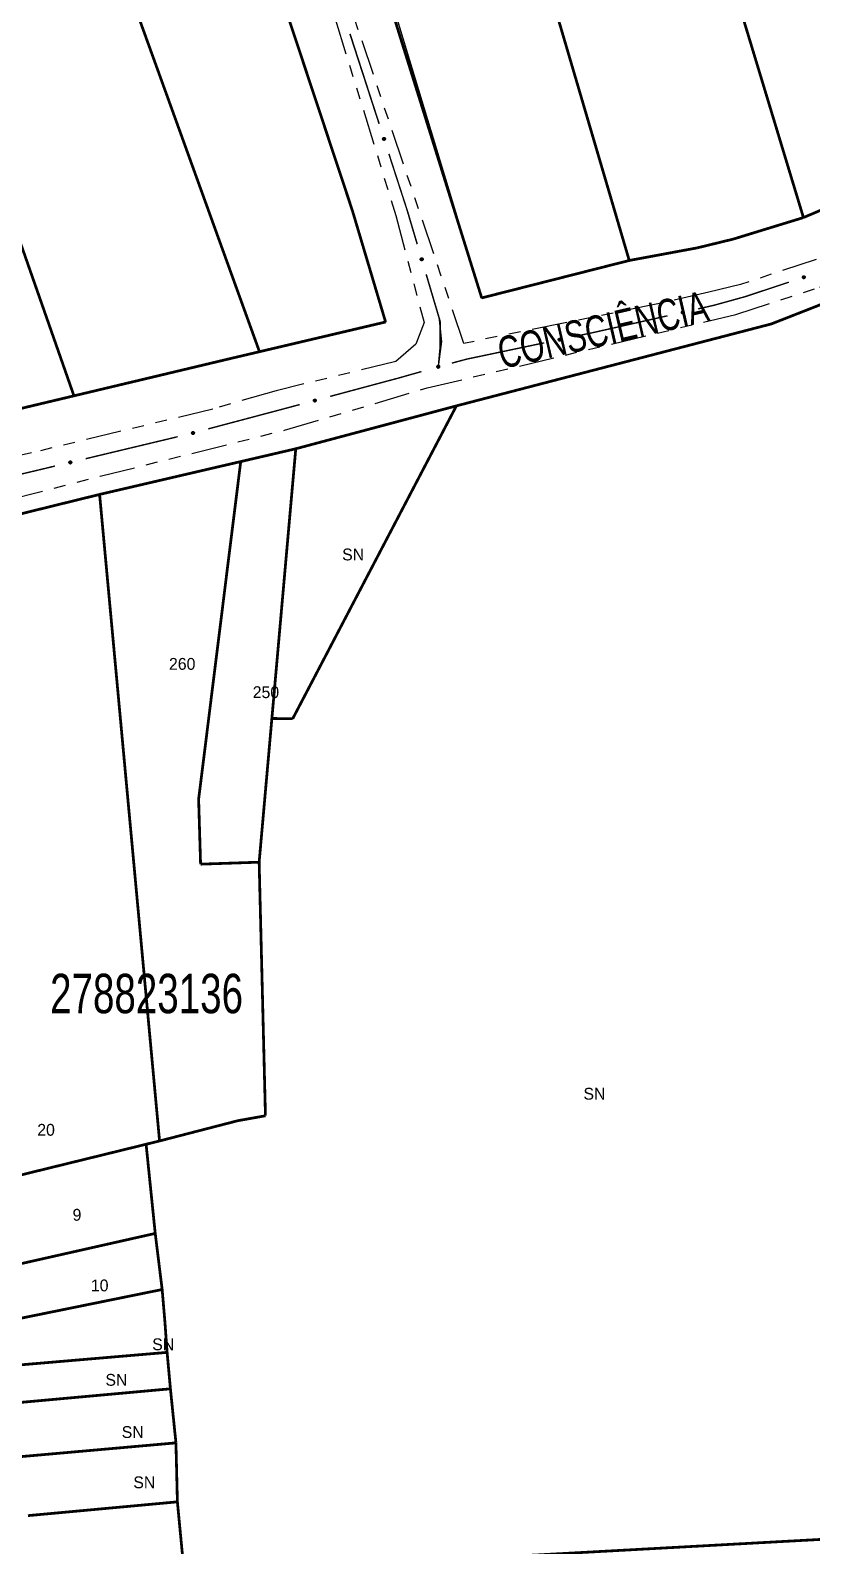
# Model space of a CAD drawing. Extents: x 205807 to 207855, y 4874692 to 4876446.
# Drawn here: x 206006.9 to 206106, y 4875575.6 to 4875767.8 of the extents above; entities that cross this region are included whole.
import ezdxf
from ezdxf.enums import TextEntityAlignment as Align

# ---------------------------------------------------------------- set-up
doc = ezdxf.new("R2010")
doc.units = 0
doc.header["$LTSCALE"] = 1.5
doc.header["$MEASUREMENT"] = 0
doc.linetypes.add('TRACO_25', pattern=[8, 3, -1, 1, -1, 1, -1])
for name, color, linetype in [('CD_MALHA_LOTES', 7, 'CONTINUOUS'), ('CD_TXT_QUADRA', 7, 'CONTINUOUS'), ('RU-QUADRA', 210, 'CONTINUOUS'), ('SV-EIXO-RUA-N-PAV', 6, 'CONTINUOUS'), ('SV-RUA-NAO-PAV', 7, 'CONTINUOUS'), ('SV-TXT-RUA-N-PAV', 7, 'CONTINUOUS'), ('Th_NmrPort', 1, 'CONTINUOUS')]:
    doc.layers.add(name, color=color, linetype=linetype)
doc.styles.add('ARIAL', font='ARIAL.SHX')

msp = doc.modelspace()

# ---------------------------------------------------------------- linework, layer by layer
at = {"layer": 'CD_MALHA_LOTES', "linetype": 'Continuous', "const_width": 0.35, "flags": 128}
for points in [[(206012.398436, 4875721.467719), (205983.371201, 4875804.459051), (205931.208709, 4875958.473066), (205917.988426, 4875992.828644)], [(206104.922575, 4875744.083114), (206083.109043, 4875816.190887)], [(206027.930464, 4875804.642479), (206047.698231, 4875745.016636), (206051.923962, 4875730.834521)], [(206035.928885, 4875727.065428), (206009.876305, 4875799.223267)], [(206065.63773, 4875797.442178), (206070.754928, 4875779.716645), (206082.82803, 4875738.639739)], [(206046.267919, 4875791.042012), (206064.114858, 4875733.888675)], [(206119.320494, 4875750.214521), (206104.922575, 4875744.083114)], [(206060.90517, 4875720.192809), (206100.859491, 4875730.591392), (206121.833457, 4875738.820981), (206134.869237, 4875744.348558)], [(206091.459368, 4875740.240719), (206096.02399, 4875741.352863), (206104.922575, 4875744.083114)], [(206082.82803, 4875738.639739), (206091.459368, 4875740.240719)], [(206064.114858, 4875733.888675), (206082.82803, 4875738.639739)], [(206051.923962, 4875730.834521), (206035.928885, 4875727.065428)], [(206035.928885, 4875727.065428), (206032.152381, 4875726.175529), (206012.398436, 4875721.467719)], [(206012.398436, 4875721.467719), (205977.695374, 4875713.197199)], [(206060.90517, 4875720.192809), (206040.139259, 4875680.497366)], [(206040.531199, 4875714.750594), (206060.90517, 4875720.192809)], [(206033.549094, 4875713.124922), (206040.531199, 4875714.750594)], [(206037.501388, 4875680.533342), (206040.531199, 4875714.750594)], [(206015.650754, 4875708.957577), (206033.549094, 4875713.124922)], [(206028.45979, 4875662.049694), (206028.210761, 4875670.291717), (206033.549094, 4875713.124922)], [(205985.015893, 4875701.406204), (205997.044496, 4875704.371207), (206015.650754, 4875708.957577)], [(206023.255843, 4875626.933821), (206015.650754, 4875708.957577)], [(206037.501388, 4875680.533342), (206035.886952, 4875662.300673)], [(206040.139259, 4875680.497366), (206037.501388, 4875680.533342)], [(206035.886952, 4875662.300673), (206028.45979, 4875662.049694)], [(206036.685223, 4875630.127009), (206035.886952, 4875662.300673)], [(206023.255843, 4875626.933821), (206033.170304, 4875629.499692), (206036.685223, 4875630.127009)], [(206021.548248, 4875626.514587), (206023.255843, 4875626.933821)], [(206004.89802, 4875622.426765), (206021.548248, 4875626.514587)], [(206022.706352, 4875615.20364), (206021.548248, 4875626.514587)], [(205999.335567, 4875609.932035), (206022.706352, 4875615.20364)], [(206023.584953, 4875608.086973), (206022.706352, 4875615.20364)], [(206003.188326, 4875603.937316), (206023.584953, 4875608.086973)], [(206023.937862, 4875603.937111), (206023.584953, 4875608.086973)], [(206024.213107, 4875600.109107), (206023.937862, 4875603.937111)], [(206001.895169, 4875598.207703), (206024.213107, 4875600.109107)], [(206024.633126, 4875595.488896), (206024.213107, 4875600.109107)], [(206003.207529, 4875593.541532), (206024.633126, 4875595.488896)], [(206025.333158, 4875588.628583), (206024.633126, 4875595.488896)], [(206005.103161, 4875586.833912), (206025.333158, 4875588.628583)], [(206025.517658, 4875581.147016), (206025.333158, 4875588.628583)], [(206025.517658, 4875581.147016), (206006.561339, 4875579.397202)], [(206026.392565, 4875571.960493), (206025.517658, 4875581.147016)], [(206138.234843, 4875578.084842), (206026.392565, 4875571.960493)]]:
    msp.add_lwpolyline(points, dxfattribs=at)
at = {"layer": 'RU-QUADRA', "linetype": 'Continuous', "const_width": 0.18, "flags": 128}
for points in [[(205889.395401, 4875775.621489), (205907.837903, 4875728.570905), (205908.573075, 4875722.467367), (205905.272352, 4875707.765726), (205902.317061, 4875694.602664), (205919.463129, 4875699.031623), (205922.654781, 4875699.777037), (205934.413848, 4875702.523377), (205949.256519, 4875704.580596), (205948.750803, 4875706.199932), (205973.990344, 4875712.314206), (205977.695374, 4875713.197199), (206012.398436, 4875721.467719), (206032.152381, 4875726.175529), (206035.928885, 4875727.065428), (206051.923962, 4875730.834521), (206047.698231, 4875745.016636), (206027.930464, 4875804.642479)], [(206046.741156, 4875791.189787), (206064.114858, 4875733.888675), (206082.82803, 4875738.639739), (206091.459368, 4875740.240719), (206096.02399, 4875741.352863), (206104.922575, 4875744.083114), (206119.320494, 4875750.214521), (206150.171825, 4875762.052282), (206151.19313, 4875763.82789), (206150.984742, 4875772.294215)], [(205997.044496, 4875704.371207), (206015.650754, 4875708.957577), (206033.549094, 4875713.124922), (206040.531199, 4875714.750594), (206060.90517, 4875720.192809), (206100.859491, 4875730.591392), (206121.833457, 4875738.820981)], [(206138.234843, 4875578.084842), (206026.392565, 4875571.960493)]]:
    msp.add_lwpolyline(points, dxfattribs=at)
at = {"layer": 'SV-EIXO-RUA-N-PAV', "const_width": 0.18}
for points in [[(206047.78223, 4875766.194282), (206047.401328, 4875767.375078)], [(206051.111731, 4875755.976319), (206047.416904, 4875767.393335)], [(206048.016802, 4875765.472136), (206047.78223, 4875766.194282)], [(206051.106165, 4875755.961309), (206048.016802, 4875765.472136)], [(206054.567223, 4875745.306196), (206052.341911, 4875752.156978)], [(206054.740674, 4875744.762887), (206052.34334, 4875752.170647)], [(206054.793781, 4875744.542221), (206054.567223, 4875745.306196)], [(206054.801522, 4875744.557742), (206054.740674, 4875744.762887)], [(206055.931035, 4875740.707296), (206054.793781, 4875744.542221)], [(206055.938982, 4875740.722877), (206054.801522, 4875744.557742)], [(206058.735147, 4875731.251568), (206057.068289, 4875736.87237)], [(206058.84738, 4875730.917419), (206057.076441, 4875736.888013)], [(206097.518505, 4875734.046617), (206103.077994, 4875735.887258)], [(206091.573375, 4875732.503216), (206093.524171, 4875732.944121)], [(206093.524171, 4875732.944121), (206093.556488, 4875732.951425)], [(206093.556488, 4875732.951425), (206097.379969, 4875734.008322)], [(206097.379969, 4875734.008322), (206097.518505, 4875734.046617)], [(206058.748804, 4875731.114999), (206058.735147, 4875731.251568)], [(206059.025933, 4875728.343713), (206058.748804, 4875731.114999)], [(206058.84738, 4875730.145117), (206058.84738, 4875730.917419)], [(206078.449282, 4875729.537003), (206087.671784, 4875731.621407)], [(206058.84738, 4875727.749389), (206058.84738, 4875730.145117)], [(206075.958885, 4875729.013229), (206077.916067, 4875729.424859)], [(206077.916067, 4875729.424859), (206078.449282, 4875729.537003)], [(206058.606983, 4875725.156236), (206058.997929, 4875728.130653)], [(206058.606983, 4875725.156236), (206058.7916, 4875727.147696)], [(206058.7916, 4875727.147696), (206058.84738, 4875727.749389)], [(206058.997929, 4875728.130653), (206059.025933, 4875728.343713)], [(206062.214673, 4875726.122581), (206072.044521, 4875728.18997)], [(206060.326148, 4875725.616727), (206061.292096, 4875725.875463)], [(206061.292096, 4875725.875463), (206062.214673, 4875726.122581)], [(206044.893337, 4875721.395895), (206053.585693, 4875723.728908)], [(206053.585693, 4875723.728908), (206053.743042, 4875723.77114)], [(206053.743042, 4875723.77114), (206056.471645, 4875724.54816)], [(206029.433647, 4875717.273085), (206038.132105, 4875719.583245)], [(206038.132105, 4875719.583245), (206038.861318, 4875719.776911)], [(206038.861318, 4875719.776911), (206041.030068, 4875720.359)], [(206013.888073, 4875713.489691), (206025.558829, 4875716.281367)], [(205998.322292, 4875709.787505), (206007.079872, 4875711.862304)], [(206007.079872, 4875711.862304), (206007.583927, 4875711.981722)], [(206007.583927, 4875711.981722), (206009.997821, 4875712.559132)]]:
    msp.add_lwpolyline(points, dxfattribs=at)
at = {"layer": 'SV-EIXO-RUA-N-PAV'}
for points in [[(206051.663731, 4875753.888483), (206051.619845, 4875753.910071), (206051.586541, 4875753.937599), (206051.565373, 4875753.968554), (206051.553799, 4875754.000785), (206051.545673, 4875754.035093), (206051.545111, 4875754.07149), (206051.553435, 4875754.112024), (206051.574782, 4875754.1562), (206051.605224, 4875754.188463), (206051.634461, 4875754.21084), (206051.667375, 4875754.224843), (206051.700836, 4875754.232179), (206051.738662, 4875754.231512), (206051.779657, 4875754.222675), (206051.823558, 4875754.200135), (206051.856023, 4875754.172924), (206051.875712, 4875754.142445), (206051.889581, 4875754.109267), (206051.897457, 4875754.074142), (206051.897803, 4875754.038411), (206051.888831, 4875753.997151), (206051.86601, 4875753.954115), (206051.839239, 4875753.921426), (206051.809045, 4875753.901314), (206051.776073, 4875753.888396), (206051.741762, 4875753.879827), (206051.705199, 4875753.877739), (206051.663731, 4875753.888483)], [(206051.667043, 4875753.902889), (206051.62318, 4875753.924525), (206051.589907, 4875753.952089), (206051.568772, 4875753.983066), (206051.557233, 4875754.01531), (206051.549144, 4875754.049627), (206051.548622, 4875754.086024), (206051.556991, 4875754.12655), (206051.578385, 4875754.170702), (206051.608862, 4875754.202932), (206051.638124, 4875754.225277), (206051.671053, 4875754.239245), (206051.704521, 4875754.246544), (206051.742347, 4875754.245836), (206051.783333, 4875754.236955), (206051.827209, 4875754.214367), (206051.859644, 4875754.18712), (206051.8793, 4875754.15662), (206051.893133, 4875754.123427), (206051.900971, 4875754.088293), (206051.901278, 4875754.052562), (206051.892261, 4875754.011312), (206051.869393, 4875753.968301), (206051.842587, 4875753.935641), (206051.812371, 4875753.915562), (206051.779385, 4875753.902679), (206051.745065, 4875753.894148), (206051.708499, 4875753.892099), (206051.667043, 4875753.902889)], [(206056.434974, 4875738.620785), (206056.391659, 4875738.643497), (206056.359077, 4875738.671874), (206056.338713, 4875738.703364), (206056.327975, 4875738.735883), (206056.320735, 4875738.770389), (206056.321112, 4875738.806788), (206056.330479, 4875738.847095), (206056.352957, 4875738.890705), (206056.384221, 4875738.922173), (206056.414025, 4875738.943788), (206056.447289, 4875738.956939), (206056.480928, 4875738.963409), (206056.518724, 4875738.961768), (206056.559479, 4875738.951877), (206056.602784, 4875738.928212), (206056.634536, 4875738.900173), (206056.653433, 4875738.869197), (206056.666441, 4875738.835672), (206056.67341, 4875738.800356), (206056.672834, 4875738.764628), (206056.662801, 4875738.723612), (206056.638878, 4875738.68118), (206056.611274, 4875738.649191), (206056.580571, 4875738.629865), (206056.547277, 4875738.617801), (206056.512757, 4875738.610119), (206056.476151, 4875738.608974), (206056.434974, 4875738.620785)], [(206056.443033, 4875738.636393), (206056.399717, 4875738.659103), (206056.367133, 4875738.687479), (206056.346768, 4875738.718968), (206056.336027, 4875738.751486), (206056.328786, 4875738.785991), (206056.329161, 4875738.822391), (206056.338526, 4875738.862698), (206056.361002, 4875738.90631), (206056.392264, 4875738.937779), (206056.422067, 4875738.959396), (206056.45533, 4875738.972548), (206056.488968, 4875738.979021), (206056.526765, 4875738.977381), (206056.56752, 4875738.967492), (206056.610826, 4875738.94383), (206056.64258, 4875738.915792), (206056.661478, 4875738.884817), (206056.674489, 4875738.851293), (206056.681459, 4875738.815977), (206056.680885, 4875738.780249), (206056.670855, 4875738.739233), (206056.646934, 4875738.696799), (206056.619331, 4875738.664809), (206056.58863, 4875738.645481), (206056.555336, 4875738.633415), (206056.520816, 4875738.625732), (206056.484211, 4875738.624585), (206056.443033, 4875738.636393)], [(206104.805642, 4875736.575207), (206104.826982, 4875736.619214), (206104.854321, 4875736.652673), (206104.885156, 4875736.674016), (206104.917321, 4875736.685771), (206104.951582, 4875736.694091), (206104.987975, 4875736.694858), (206105.028556, 4875736.686763), (206105.072852, 4875736.665666), (206105.105286, 4875736.635407), (206105.127828, 4875736.606296), (206105.142017, 4875736.573462), (206105.149542, 4875736.540044), (206105.149089, 4875736.502214), (206105.140483, 4875736.461169), (206105.118192, 4875736.417142), (206105.091164, 4875736.384524), (206105.060797, 4875736.364663), (206105.027697, 4875736.350607), (206104.992618, 4875736.342533), (206104.956889, 4875736.341985), (206104.915579, 4875736.350724), (206104.872415, 4875736.373302), (206104.839575, 4875736.399887), (206104.819293, 4875736.429967), (206104.806189, 4875736.462866), (206104.797426, 4875736.497128), (206104.795132, 4875736.533679), (206104.805642, 4875736.575207)], [(206089.458167, 4875732.138009), (206089.483687, 4875732.179732), (206089.514152, 4875732.210371), (206089.546916, 4875732.228613), (206089.580073, 4875732.237184), (206089.614981, 4875732.242131), (206089.651276, 4875732.239354), (206089.690877, 4875732.227349), (206089.73291, 4875732.202042), (206089.762246, 4875732.168771), (206089.781849, 4875732.137606), (206089.792776, 4875732.103547), (206089.797014, 4875732.069555), (206089.792883, 4875732.031949), (206089.780325, 4875731.991936), (206089.753855, 4875731.950286), (206089.723782, 4875731.920452), (206089.691628, 4875731.90364), (206089.657317, 4875731.892872), (206089.621618, 4875731.888248), (206089.586006, 4875731.891179), (206089.545742, 4875731.903896), (206089.50498, 4875731.930566), (206089.474882, 4875731.96022), (206089.457623, 4875731.99213), (206089.447781, 4875732.026148), (206089.442393, 4875732.0611), (206089.443666, 4875732.097701), (206089.458167, 4875732.138009)], [(206073.838442, 4875728.679752), (206073.864585, 4875728.721088), (206073.895505, 4875728.751268), (206073.928539, 4875728.769016), (206073.961821, 4875728.777089), (206073.996799, 4875728.781513), (206074.033048, 4875728.778192), (206074.072465, 4875728.765595), (206074.114114, 4875728.739662), (206074.142949, 4875728.705955), (206074.162082, 4875728.6745), (206074.172498, 4875728.640281), (206074.176226, 4875728.606229), (206074.171532, 4875728.568689), (206074.158376, 4875728.528869), (206074.131286, 4875728.48762), (206074.100769, 4875728.45824), (206074.068366, 4875728.441912), (206074.033898, 4875728.431658), (206073.998134, 4875728.42757), (206073.96257, 4875728.431035), (206073.922501, 4875728.444353), (206073.882143, 4875728.471631), (206073.852492, 4875728.501733), (206073.835713, 4875728.533898), (206073.826382, 4875728.568059), (206073.821519, 4875728.603088), (206073.82334, 4875728.639666), (206073.838442, 4875728.679752)], [(206058.439713, 4875725.225392), (206058.463568, 4875725.268088), (206058.492801, 4875725.299906), (206058.524821, 4875725.319425), (206058.557614, 4875725.329296), (206058.5923, 4875725.335616), (206058.628676, 4875725.334272), (206058.66872, 4875725.323837), (206058.711718, 4875725.300207), (206058.742343, 4875725.268119), (206058.763159, 4875725.23775), (206058.775421, 4875725.204149), (206058.780996, 4875725.17035), (206058.77835, 4875725.132611), (206058.767379, 4875725.092134), (206058.742573, 4875725.049473), (206058.713699, 4875725.018477), (206058.682232, 4875725.00041), (206058.648373, 4875724.988297), (206058.612884, 4875724.982269), (206058.577184, 4875724.983794), (206058.53645, 4875724.994914), (206058.494668, 4875725.019956), (206058.463425, 4875725.048401), (206058.444921, 4875725.079605), (206058.433746, 4875725.113208), (206058.426984, 4875725.147921), (206058.426813, 4875725.184544), (206058.439713, 4875725.225392)], [(206042.794398, 4875720.94652), (206042.818232, 4875720.989228), (206042.847449, 4875721.02106), (206042.879459, 4875721.040595), (206042.912247, 4875721.050482), (206042.94693, 4875721.05682), (206042.983307, 4875721.055494), (206043.023355, 4875721.04508), (206043.066365, 4875721.021472), (206043.097007, 4875720.989399), (206043.117838, 4875720.959041), (206043.130117, 4875720.925445), (206043.135709, 4875720.89165), (206043.133082, 4875720.853909), (206043.122132, 4875720.813426), (206043.097347, 4875720.770753), (206043.068489, 4875720.739742), (206043.037031, 4875720.721659), (206043.003178, 4875720.709529), (206042.967692, 4875720.703484), (206042.931991, 4875720.704991), (206042.891252, 4875720.71609), (206042.849457, 4875720.741111), (206042.818199, 4875720.76954), (206042.799679, 4875720.800735), (206042.788488, 4875720.834333), (206042.781708, 4875720.869042), (206042.781519, 4875720.905664), (206042.794398, 4875720.94652)], [(206027.333534, 4875716.829228), (206027.35748, 4875716.871874), (206027.386781, 4875716.903629), (206027.418842, 4875716.92308), (206027.451656, 4875716.932881), (206027.486355, 4875716.939127), (206027.522728, 4875716.937706), (206027.56275, 4875716.927186), (206027.605697, 4875716.903466), (206027.636254, 4875716.871312), (206027.657006, 4875716.840899), (206027.669196, 4875716.807272), (206027.674699, 4875716.773461), (206027.671974, 4875716.735728), (206027.660917, 4875716.695274), (206027.63602, 4875716.652666), (206027.60708, 4875716.621731), (206027.575575, 4875716.603731), (206027.541691, 4875716.59169), (206027.506189, 4875716.585738), (206027.470492, 4875716.587339), (206027.429782, 4875716.598544), (206027.388053, 4875716.623675), (206027.35687, 4875716.652186), (206027.338432, 4875716.683431), (206027.327329, 4875716.717057), (206027.320641, 4875716.751784), (206027.320547, 4875716.788407), (206027.333534, 4875716.829228)], [(206011.7776, 4875713.098046), (206011.802596, 4875713.140084), (206011.832675, 4875713.171103), (206011.865208, 4875713.189753), (206011.898255, 4875713.198738), (206011.933099, 4875713.204121), (206011.969426, 4875713.201799), (206012.009174, 4875713.19029), (206012.05152, 4875713.165511), (206012.08127, 4875713.13261), (206012.101262, 4875713.101692), (206012.112614, 4875713.067773), (206012.117277, 4875713.033836), (206012.113616, 4875712.996182), (206012.10156, 4875712.956015), (206012.075614, 4875712.914037), (206012.045917, 4875712.883829), (206012.013975, 4875712.866616), (206011.979802, 4875712.855419), (206011.944164, 4875712.850349), (206011.908517, 4875712.852834), (206011.868097, 4875712.865046), (206011.827005, 4875712.891204), (206011.796538, 4875712.92048), (206011.778881, 4875712.952171), (206011.768615, 4875712.986063), (206011.76279, 4875713.020945), (206011.763604, 4875713.057559), (206011.7776, 4875713.098046)]]:
    msp.add_lwpolyline(points, close=True, dxfattribs=at)
for points in [[(206051.619845, 4875753.910071), (206051.545111, 4875754.07149)], [(206051.586541, 4875753.937599), (206051.545673, 4875754.035093)], [(206051.62318, 4875753.924525), (206051.548622, 4875754.086024)], [(206051.600792, 4875753.925682), (206051.549065, 4875754.045176)], [(206051.589907, 4875753.952089), (206051.549144, 4875754.049627)], [(206051.640303, 4875753.901214), (206051.551958, 4875754.084853)], [(206051.604145, 4875753.940156), (206051.552547, 4875754.059707)], [(206051.663731, 4875753.888483), (206051.553435, 4875754.112024)], [(206051.643629, 4875753.915645), (206051.555484, 4875754.09938)], [(206051.667043, 4875753.902889), (206051.556991, 4875754.12655)], [(206051.685915, 4875753.884466), (206051.566987, 4875754.131341)], [(206051.689223, 4875753.898848), (206051.570563, 4875754.145852)], [(206051.705199, 4875753.877739), (206051.574782, 4875754.1562)], [(206051.708499, 4875753.892099), (206051.578385, 4875754.170702)], [(206051.722154, 4875753.883325), (206051.591, 4875754.167836)], [(206051.72546, 4875753.897667), (206051.594616, 4875754.18232)], [(206051.741762, 4875753.879827), (206051.605224, 4875754.188463)], [(206051.745065, 4875753.894148), (206051.608862, 4875754.202932)], [(206051.756706, 4875753.887375), (206051.619684, 4875754.194369)], [(206051.760016, 4875753.90168), (206051.623328, 4875754.208823)], [(206051.776073, 4875753.888396), (206051.634461, 4875754.21084)], [(206051.779385, 4875753.902679), (206051.638124, 4875754.225277)], [(206051.792167, 4875753.897459), (206051.653947, 4875754.216976)], [(206051.795489, 4875753.911725), (206051.657616, 4875754.231392)], [(206051.809045, 4875753.901314), (206051.667375, 4875754.224843)], [(206051.812371, 4875753.915562), (206051.671053, 4875754.239245)], [(206051.823801, 4875753.914908), (206051.685515, 4875754.225796)], [(206051.827142, 4875753.92914), (206051.689193, 4875754.240178)], [(206051.839239, 4875753.921426), (206051.700836, 4875754.232179)], [(206051.842587, 4875753.935641), (206051.704521, 4875754.246544)], [(206051.852906, 4875753.940144), (206051.722208, 4875754.227672)], [(206051.856275, 4875753.954344), (206051.725888, 4875754.242014)], [(206051.86601, 4875753.954115), (206051.738662, 4875754.231512)], [(206051.869393, 4875753.968301), (206051.742347, 4875754.245836)], [(206051.874779, 4875753.978812), (206051.760587, 4875754.224356)], [(206051.878189, 4875753.992989), (206051.764264, 4875754.238657)], [(206051.888831, 4875753.997151), (206051.779657, 4875754.222675)], [(206051.892261, 4875754.011312), (206051.783333, 4875754.236955)], [(206051.889353, 4875754.022283), (206051.804446, 4875754.20417)], [(206051.89281, 4875754.036444), (206051.808101, 4875754.218423)], [(206051.897803, 4875754.038411), (206051.823558, 4875754.200135)], [(206051.901278, 4875754.052562), (206051.827209, 4875754.214367)], [(206051.895685, 4875754.060208), (206051.842238, 4875754.180578)], [(206051.899183, 4875754.074361), (206051.845868, 4875754.19479)], [(206051.897457, 4875754.074142), (206051.856023, 4875754.172924)], [(206051.900971, 4875754.088293), (206051.859644, 4875754.18712)], [(206056.359077, 4875738.671874), (206056.320735, 4875738.770389)], [(206056.391659, 4875738.643497), (206056.321112, 4875738.806788)], [(206056.373016, 4875738.659593), (206056.324386, 4875738.780382)], [(206056.411883, 4875738.634115), (206056.328302, 4875738.819971)], [(206056.367133, 4875738.687479), (206056.328786, 4875738.785991)], [(206056.399717, 4875738.659103), (206056.329161, 4875738.822391)], [(206056.434974, 4875738.620785), (206056.330479, 4875738.847095)], [(206056.381073, 4875738.675199), (206056.332437, 4875738.795985)], [(206056.419941, 4875738.649722), (206056.33635, 4875738.835574)], [(206056.443033, 4875738.636393), (206056.338526, 4875738.862698)], [(206056.457048, 4875738.616197), (206056.344524, 4875738.866056)], [(206056.465107, 4875738.631807), (206056.35257, 4875738.88166)], [(206056.476151, 4875738.608974), (206056.352957, 4875738.890705)], [(206056.484211, 4875738.624585), (206056.361002, 4875738.90631)], [(206056.493245, 4875738.614122), (206056.36947, 4875738.901919)], [(206056.501304, 4875738.629734), (206056.377514, 4875738.917524)], [(206056.512757, 4875738.610119), (206056.384221, 4875738.922173)], [(206056.520816, 4875738.625732), (206056.392264, 4875738.937779)], [(206056.52789, 4875738.61728), (206056.398828, 4875738.927704)], [(206056.535949, 4875738.632893), (206056.406871, 4875738.943311)], [(206056.547277, 4875738.617801), (206056.414025, 4875738.943788)], [(206056.555336, 4875738.633415), (206056.422067, 4875738.959396)], [(206056.563599, 4875738.626446), (206056.433662, 4875738.949421)], [(206056.571658, 4875738.642062), (206056.441704, 4875738.965029)], [(206056.580571, 4875738.629865), (206056.447289, 4875738.956939)], [(206056.58863, 4875738.645481), (206056.45533, 4875738.972548)], [(206056.595673, 4875738.643074), (206056.465448, 4875738.957423)], [(206056.603731, 4875738.658691), (206056.473488, 4875738.973034)], [(206056.611274, 4875738.649191), (206056.480928, 4875738.963409)], [(206056.619331, 4875738.664809), (206056.488968, 4875738.979021)], [(206056.625419, 4875738.667551), (206056.502177, 4875738.958353)], [(206056.633476, 4875738.68317), (206056.510218, 4875738.973965)], [(206056.638878, 4875738.68118), (206056.518724, 4875738.961768)], [(206056.646934, 4875738.696799), (206056.526765, 4875738.977381)], [(206056.648281, 4875738.705642), (206056.540458, 4875738.954049)], [(206056.656336, 4875738.721262), (206056.548499, 4875738.969663)], [(206056.662801, 4875738.723612), (206056.559479, 4875738.951877)], [(206056.670855, 4875738.739233), (206056.56752, 4875738.967492)], [(206056.663971, 4875738.748723), (206056.583782, 4875738.932739)], [(206056.672023, 4875738.764344), (206056.591824, 4875738.948355)], [(206056.672834, 4875738.764628), (206056.602784, 4875738.928212)], [(206056.680885, 4875738.780249), (206056.610826, 4875738.94383)], [(206056.671279, 4875738.786472), (206056.620953, 4875738.90818)], [(206056.679329, 4875738.802093), (206056.628997, 4875738.923799)], [(206056.67341, 4875738.800356), (206056.634536, 4875738.900173)], [(206056.681459, 4875738.815977), (206056.64258, 4875738.915792)], [(206104.795132, 4875736.533679), (206105.072852, 4875736.665666)], [(206104.797426, 4875736.497128), (206105.105286, 4875736.635407)], [(206104.800814, 4875736.516756), (206105.084579, 4875736.649514)], [(206104.80175, 4875736.553), (206105.04795, 4875736.673321)], [(206104.805059, 4875736.482227), (206105.111274, 4875736.620981)], [(206104.805642, 4875736.575207), (206105.028556, 4875736.686763)], [(206104.806189, 4875736.462866), (206105.127828, 4875736.606296)], [(206104.815343, 4875736.446823), (206105.134075, 4875736.586846)], [(206104.81824, 4875736.598706), (206105.001378, 4875736.688086)], [(206104.819293, 4875736.429967), (206105.142017, 4875736.573462)], [(206104.826982, 4875736.619214), (206104.987975, 4875736.694858)], [(206104.832971, 4875736.415288), (206105.143072, 4875736.555328)], [(206104.839575, 4875736.399887), (206105.149542, 4875736.540044)], [(206104.842484, 4875736.638355), (206104.961685, 4875736.690756)], [(206104.854321, 4875736.652673), (206104.951582, 4875736.694091)], [(206104.85837, 4875736.386326), (206105.145155, 4875736.518646)], [(206104.872415, 4875736.373302), (206105.149089, 4875736.502214)], [(206104.897161, 4875736.364672), (206105.142057, 4875736.480249)], [(206104.915579, 4875736.350724), (206105.140483, 4875736.461169)], [(206104.940714, 4875736.350344), (206105.122119, 4875736.436277)], [(206104.956889, 4875736.341985), (206105.118192, 4875736.417142)], [(206104.978674, 4875736.344226), (206105.098741, 4875736.398352)], [(206104.992618, 4875736.342533), (206105.091164, 4875736.384524)], [(206089.442393, 4875732.0611), (206089.762246, 4875732.168771)], [(206089.443666, 4875732.097701), (206089.73291, 4875732.202042)], [(206089.447675, 4875732.080305), (206089.74301, 4875732.184826)], [(206089.447781, 4875732.026148), (206089.781849, 4875732.137606)], [(206089.44854, 4875732.045527), (206089.766802, 4875732.153831)], [(206089.452133, 4875732.116286), (206089.70887, 4875732.212084)], [(206089.455331, 4875732.009291), (206089.786173, 4875732.11764)], [(206089.457623, 4875731.99213), (206089.792776, 4875732.103547)], [(206089.458167, 4875732.138009), (206089.690877, 4875732.227349)], [(206089.469807, 4875731.97619), (206089.792062, 4875732.085396)], [(206089.472991, 4875732.160171), (206089.663956, 4875732.23131)], [(206089.474882, 4875731.96022), (206089.797014, 4875732.069555)], [(206089.483687, 4875732.179732), (206089.651276, 4875732.239354)], [(206089.492269, 4875731.944894), (206089.790566, 4875732.048686)], [(206089.500978, 4875732.197273), (206089.624711, 4875732.237829)], [(206089.50498, 4875731.930566), (206089.792883, 4875732.031949)], [(206089.514152, 4875732.210371), (206089.614981, 4875732.242131)], [(206089.528769, 4875731.919569), (206089.783747, 4875732.010772)], [(206089.545742, 4875731.903896), (206089.780325, 4875731.991936)], [(206089.570721, 4875731.901072), (206089.759625, 4875731.968948)], [(206089.586006, 4875731.891179), (206089.753855, 4875731.950286)], [(206089.607905, 4875731.89129), (206089.732669, 4875731.933478)], [(206089.621618, 4875731.888248), (206089.723782, 4875731.920452)], [(206073.821519, 4875728.603088), (206074.142949, 4875728.705955)], [(206073.82334, 4875728.639666), (206074.114114, 4875728.739662)], [(206073.827087, 4875728.622212), (206074.123955, 4875728.722296)], [(206073.832084, 4875728.658122), (206074.090228, 4875728.750062)], [(206073.838442, 4875728.679752), (206074.072465, 4875728.765595)], [(206073.853597, 4875728.701689), (206074.045606, 4875728.76996)], [(206073.864585, 4875728.721088), (206074.033048, 4875728.778192)], [(206073.882137, 4875728.738368), (206074.006464, 4875728.777065)], [(206073.895505, 4875728.751268), (206073.996799, 4875728.781513)], [(206073.826382, 4875728.568059), (206074.162082, 4875728.6745)], [(206073.827432, 4875728.587425), (206074.14728, 4875728.690948)], [(206073.833679, 4875728.551091), (206074.166107, 4875728.654471)], [(206073.835713, 4875728.533898), (206074.172498, 4875728.640281)], [(206073.847657, 4875728.517777), (206074.171512, 4875728.622143)], [(206073.852492, 4875728.501733), (206074.176226, 4875728.606229)], [(206073.869647, 4875728.486148), (206074.169467, 4875728.585459)], [(206073.882143, 4875728.471631), (206074.171532, 4875728.568689)], [(206073.905764, 4875728.460279), (206074.16208, 4875728.547652)], [(206073.922501, 4875728.444353), (206074.158376, 4875728.528869)], [(206073.947434, 4875728.441155), (206074.137335, 4875728.506194)], [(206073.96257, 4875728.431035), (206074.131286, 4875728.48762)], [(206073.984468, 4875728.430817), (206074.109849, 4875728.471131)], [(206073.998134, 4875728.42757), (206074.100769, 4875728.45824)], [(206058.426813, 4875725.184544), (206058.711718, 4875725.300207)], [(206058.426984, 4875725.147921), (206058.742343, 4875725.268119)], [(206058.431504, 4875725.16732), (206058.722489, 4875725.283403)], [(206058.43374, 4875725.132603), (206058.747485, 4875725.25337)], [(206058.433746, 4875725.113208), (206058.763159, 4875725.23775)], [(206058.43454, 4875725.203448), (206058.687301, 4875725.309293)], [(206058.439713, 4875725.225392), (206058.66872, 4875725.323837)], [(206058.441954, 4875725.096662), (206058.768268, 4875725.217971)], [(206058.444921, 4875725.079605), (206058.775421, 4875725.204149)], [(206058.453652, 4875725.248121), (206058.641664, 4875725.326734)], [(206058.457724, 4875725.064158), (206058.775423, 4875725.185984)], [(206058.463425, 4875725.048401), (206058.780996, 4875725.17035)], [(206058.463568, 4875725.268088), (206058.628676, 4875725.334272)], [(206058.480154, 4875725.286298), (206058.602192, 4875725.3317)], [(206058.481402, 4875725.033772), (206058.775376, 4875725.149243)], [(206058.492801, 4875725.299906), (206058.5923, 4875725.335616)], [(206058.494668, 4875725.019956), (206058.77835, 4875725.132611)], [(206058.518872, 4875725.009906), (206058.770057, 4875725.11109)], [(206058.53645, 4875724.994914), (206058.767379, 4875725.092134)], [(206058.561521, 4875724.993077), (206058.747602, 4875725.068348)], [(206058.577184, 4875724.983794), (206058.742573, 4875725.049473)], [(206058.599062, 4875724.984769), (206058.722065, 4875725.031842)], [(206058.612884, 4875724.982269), (206058.713699, 4875725.018477)], [(206042.781519, 4875720.905664), (206043.066365, 4875721.021472)], [(206042.789236, 4875720.924573), (206043.041944, 4875721.030545)], [(206042.794398, 4875720.94652), (206043.023355, 4875721.04508)], [(206042.808326, 4875720.969255), (206042.996298, 4875721.047963)], [(206042.818232, 4875720.989228), (206042.983307, 4875721.055494)], [(206042.834809, 4875721.007445), (206042.956824, 4875721.052909)], [(206042.847449, 4875721.02106), (206042.94693, 4875721.05682)], [(206042.781708, 4875720.869042), (206043.097007, 4875720.989399)], [(206042.786218, 4875720.888443), (206043.077145, 4875721.004673)], [(206042.788472, 4875720.853727), (206043.102156, 4875720.974652)], [(206042.788488, 4875720.834333), (206043.117838, 4875720.959041)], [(206042.796704, 4875720.817791), (206043.122957, 4875720.939264)], [(206042.799679, 4875720.800735), (206043.130117, 4875720.925445)], [(206042.812491, 4875720.785294), (206043.130128, 4875720.907281)], [(206042.818199, 4875720.76954), (206043.135709, 4875720.89165)], [(206042.836184, 4875720.75492), (206043.130099, 4875720.87054)], [(206042.849457, 4875720.741111), (206043.133082, 4875720.853909)], [(206042.873666, 4875720.731073), (206043.124799, 4875720.832384)], [(206042.891252, 4875720.71609), (206043.122132, 4875720.813426)], [(206042.916323, 4875720.714266), (206043.102367, 4875720.78963)], [(206042.931991, 4875720.704991), (206043.097347, 4875720.770753)], [(206042.953869, 4875720.705976), (206043.076848, 4875720.753112)], [(206042.967692, 4875720.703484), (206043.068489, 4875720.739742)], [(206027.320547, 4875716.788407), (206027.605697, 4875716.903466)], [(206027.320641, 4875716.751784), (206027.636254, 4875716.871312)], [(206027.325202, 4875716.771173), (206027.616432, 4875716.886638)], [(206027.327329, 4875716.717057), (206027.657006, 4875716.840899)], [(206027.327364, 4875716.736452), (206027.641365, 4875716.856552)], [(206027.328315, 4875716.807295), (206027.5813, 4875716.912603)], [(206027.333534, 4875716.829228), (206027.56275, 4875716.927186)], [(206027.335502, 4875716.700494), (206027.662072, 4875716.821109)], [(206027.338432, 4875716.683431), (206027.669196, 4875716.807272)], [(206027.347521, 4875716.851927), (206027.535699, 4875716.930141)], [(206027.351203, 4875716.667956), (206027.66916, 4875716.789107)], [(206027.35687, 4875716.652186), (206027.674699, 4875716.773461)], [(206027.35748, 4875716.871874), (206027.522728, 4875716.937706)], [(206027.374105, 4875716.890048), (206027.496239, 4875716.935191)], [(206027.374816, 4875716.63752), (206027.669035, 4875716.752367)], [(206027.386781, 4875716.903629), (206027.486355, 4875716.939127)], [(206027.388053, 4875716.623675), (206027.671974, 4875716.735728)], [(206027.412236, 4875716.613574), (206027.663634, 4875716.714225)], [(206027.429782, 4875716.598544), (206027.660917, 4875716.695274)], [(206027.454849, 4875716.596655), (206027.641089, 4875716.67153)], [(206027.470492, 4875716.587339), (206027.63602, 4875716.652666)], [(206027.492372, 4875716.588267), (206027.615475, 4875716.635079)], [(206027.506189, 4875716.585738), (206027.60708, 4875716.621731)], [(206011.76279, 4875713.020945), (206012.08127, 4875713.13261)], [(206011.763604, 4875713.057559), (206012.05152, 4875713.165511)], [(206011.76783, 4875713.040215), (206012.061835, 4875713.148423)], [(206011.768615, 4875712.986063), (206012.101262, 4875713.101692)], [(206011.769131, 4875713.005451), (206012.086013, 4875713.117728)], [(206011.771838, 4875713.076249), (206012.027357, 4875713.175251)], [(206011.776375, 4875712.969302), (206012.105836, 4875713.081782)], [(206011.7776, 4875713.098046), (206012.009174, 4875713.19029)], [(206011.778881, 4875712.952171), (206012.112614, 4875713.067773)], [(206011.791264, 4875712.936385), (206012.112127, 4875713.049615)], [(206011.792145, 4875713.120391), (206011.982205, 4875713.193914)], [(206011.796538, 4875712.92048), (206012.117277, 4875713.033836)], [(206011.802596, 4875713.140084), (206011.969426, 4875713.201799)], [(206011.814115, 4875712.905373), (206012.111091, 4875713.012888)], [(206011.819666, 4875713.15784), (206011.942882, 4875713.199941)], [(206011.827005, 4875712.891204), (206012.113616, 4875712.996182)], [(206011.832675, 4875713.171103), (206011.933099, 4875713.204121)], [(206011.85093, 4875712.880506), (206012.104747, 4875712.974892)], [(206011.868097, 4875712.865046), (206012.10156, 4875712.956015)], [(206011.89311, 4875712.862536), (206012.08115, 4875712.93277)], [(206011.908517, 4875712.852834), (206012.075614, 4875712.914037)], [(206011.930414, 4875712.853219), (206012.054639, 4875712.896965)], [(206011.944164, 4875712.850349), (206012.045917, 4875712.883829)]]:
    msp.add_lwpolyline(points, dxfattribs=at)
at = {"layer": 'SV-RUA-NAO-PAV', "linetype": 'TRACO_25'}
for points in [[(206153.174496, 4875791.252685, 7.021846), (206154.313209, 4875763.486775, 6.477509), (206153.450946, 4875761.349789, 6.477509), (206151.341001, 4875759.474305, 6.477509), (206122.371927, 4875745.360353, 6.928532), (206116.666342, 4875742.60936, 7.037399), (206111.626271, 4875740.320676, 7.169595), (206106.540248, 4875738.769699, 7.317344), (206096.920155, 4875735.58538, 7.38733), (206092.932075, 4875734.599203, 7.542855), (206086.66201, 4875733.173194, 7.877234), (206061.855651, 4875728.117406, 8.048311), (206043.950497, 4875781.306538, 8.312703)], [(206042.01995, 4875780.624807, 8.102745), (206053.226229, 4875744.361296, 8.452676), (206056.805434, 4875730.783, 8.320479), (206055.741358, 4875728.021525, 8.320479), (206053.230365, 4875725.81896, 8.250493), (206038.030961, 4875722.11175, 8.50711), (206030.01378, 4875719.778815, 8.491557), (206007.030682, 4875714.242783, 8.188284), (205995.179422, 4875711.620499, 7.892786), (205989.141363, 4875710.169515, 7.807248), (205982.734648, 4875708.527603, 7.76059), (205976.735504, 4875706.683652, 7.729485), (205970.857406, 4875705.199965, 7.706156), (205945.554037, 4875699.841528, 7.605065), (205916.37178, 4875695.34029, 7.38733)], [(205998.88866, 4875603.91144, 8.724845), (205988.882775, 4875631.68017, 8.670411), (205985.813054, 4875642.642347, 8.670411), (205977.344626, 4875671.694688, 8.4449), (205968.989145, 4875699.021315, 8.040535), (205992.440831, 4875705.298326, 8.024982), (206015.721212, 4875711.258051, 8.367137), (206039.097288, 4875717.097146, 8.600425), (206057.214312, 4875722.468191, 8.468228), (206096.349366, 4875731.795818, 7.706156), (206106.986547, 4875735.248648, 7.496198), (206116.189902, 4875738.218181, 7.286239), (206121.870313, 4875740.552412, 7.091833), (206127.670986, 4875742.96633, 7.084056), (206150.374969, 4875754.572016, 6.601929), (206152.351063, 4875754.371742, 6.609705), (206154.592314, 4875751.693293, 6.617482), (206155.827668, 4875727.00536, 6.88965), (206157.495571, 4875693.882275, 7.099609), (206158.381787, 4875653.098467, 6.524167), (206160.674168, 4875603.91399, 6.384194)]]:
    msp.add_polyline3d(points, dxfattribs=at)

# ---------------------------------------------------------------- texts
at = {"layer": 'CD_TXT_QUADRA', "style": 'ARIAL', "width": 0.7}
msp.add_text('278823136', height=5, dxfattribs=at).set_placement((206009.371294, 4875643.140185))
at = {"layer": 'SV-TXT-RUA-N-PAV', "style": 'ARIAL', "width": 0.7}
msp.add_text('CONSCIÊNCIA', height=4, rotation=13, dxfattribs=at).set_placement((206066.716513, 4875724.860765))
at = {"layer": 'Th_NmrPort', "color": 1}
for s, p in [('SN', (206046.413075, 4875701.340323)), ('260', (206024.4533, 4875687.4585)), ('250', (206035.07497, 4875683.869637)), ('SN', (206077.020618, 4875632.923461)), ('20', (206007.745876, 4875628.347186)), ('9', (206012.225804, 4875617.562175)), ('10', (206014.548729, 4875608.60232)), ('SN', (206022.32085, 4875601.136482)), ('SN', (206016.388664, 4875596.62531)), ('SN', (206018.458009, 4875590.001272)), ('SN', (206019.930017, 4875583.622568))]:
    msp.add_text(s, height=1.5, dxfattribs=at).set_placement(p, align=Align.MIDDLE_LEFT)

doc.saveas('drawing.dxf')
